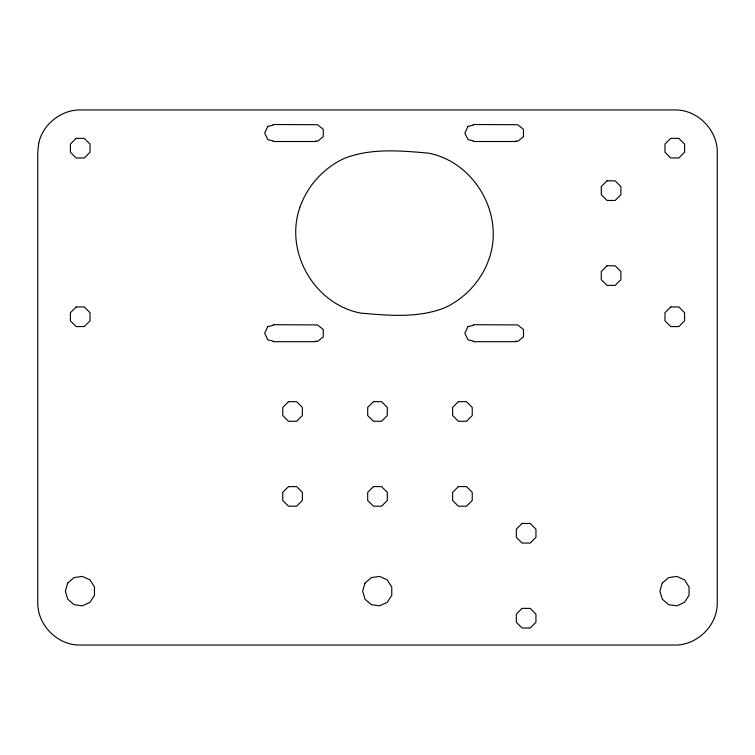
<?xml version="1.0" encoding="UTF-8"?>
<svg xmlns="http://www.w3.org/2000/svg" width="755" height="755" viewBox="0 0 755 755"><rect width="100%" height="100%" fill="white"/><g stroke="black" fill="none" stroke-linecap="round" stroke-linejoin="round"><path stroke-width="1.13" d="M38.675 143.582L37.75 152.416L37.75 602.584C37.335 624.8 57.408 645.544 80.219 645.053L674.781 645.053C696.997 645.468 717.741 625.395 717.25 602.584L717.25 152.416C717.665 130.2 697.592 109.456 674.781 109.947L80.219 109.947C61.193 109.768 42.478 124.367 38.675 143.582M299.744 207.842C284.456 252.17 314.467 304.152 360.503 313.07C388.447 315.543 418.053 318.299 444.723 307.795C465.552 298.149 481.822 280.086 489.231 258.37C504.519 214.043 474.508 162.061 428.472 153.142C400.527 150.67 370.922 147.914 344.252 158.418C323.423 168.063 307.153 186.126 299.744 207.842M67.714 583.077L65.355 591.118L67.714 599.159L74.047 604.642L82.333 605.831L89.949 602.348L94.479 595.308L94.479 586.928L89.949 579.887L82.333 576.405L74.047 577.594L67.714 583.077M364.995 583.077L362.636 591.118L364.995 599.159L371.328 604.642L379.614 605.831L387.23 602.348L391.76 595.308L391.76 586.928L387.23 579.887L379.614 576.405L371.328 577.594L364.995 583.077M662.277 583.077L659.917 591.118L662.277 599.159L668.609 604.642L676.895 605.831L684.511 602.348L689.041 595.308L689.041 586.928L684.511 579.887L676.895 576.405L668.609 577.594L662.277 583.077M267.855 126.368L264.665 133.012L267.855 139.647L273.159 140.855L273.159 141.506L315.628 141.506L315.628 140.855L317.515 141.289L323.272 136.693L323.272 129.322L317.515 124.726L273.159 124.518L273.159 125.16L267.855 126.368M267.855 326.566L264.665 333.2L267.855 339.844L273.15 341.052L273.15 341.694L315.628 341.694L315.628 341.052L317.515 341.486L323.272 336.89L323.272 329.52L317.515 324.924L273.15 324.707L273.15 325.358L267.855 326.566M468.053 126.368L464.853 133.012L468.053 139.647L473.347 140.855L473.347 141.506L515.825 141.506L515.825 140.855L517.713 141.289L523.47 136.693L523.47 129.322L517.713 124.726L473.347 124.518L473.347 125.16L468.053 126.368M468.053 326.566L464.853 333.2L468.053 339.844L473.347 341.052L473.347 341.694L515.825 341.694L515.825 341.052L517.713 341.486L523.47 336.89L523.47 329.52L517.713 324.924L473.347 324.707L473.347 325.358L468.053 326.566M76.151 138.363L70.413 144.101L70.413 152.236L76.151 157.974L84.286 157.974L90.024 152.236L90.024 144.101L84.286 138.363L76.151 138.363M76.151 306.964L70.413 312.702L70.413 320.837L76.151 326.575L84.286 326.575L90.024 320.837L90.024 312.702L84.286 306.964L76.151 306.964M288.495 401.669L282.757 407.407L282.757 415.543L288.495 421.281L296.63 421.281L302.368 415.543L302.368 407.407L296.63 401.669L288.495 401.669M288.495 486.607L282.757 492.345L282.757 500.48L288.495 506.218L296.63 506.218L302.368 500.48L302.368 492.345L296.63 486.607L288.495 486.607M373.432 401.669L367.694 407.407L367.694 415.543L373.432 421.281L381.568 421.281L387.306 415.543L387.306 407.407L381.568 401.669L373.432 401.669M607.011 180.832L601.273 186.57L601.273 194.705L607.011 200.443L615.146 200.443L620.884 194.705L620.884 186.57L615.146 180.832L607.011 180.832M670.714 138.363L664.976 144.101L664.976 152.236L670.714 157.974L678.849 157.974L684.587 152.236L684.587 144.101L678.849 138.363L670.714 138.363M373.432 486.607L367.694 492.345L367.694 500.48L373.432 506.218L381.568 506.218L387.306 500.48L387.306 492.345L381.568 486.607L373.432 486.607M458.37 401.669L452.632 407.407L452.632 415.543L458.37 421.281L466.505 421.281L472.243 415.543L472.243 407.407L466.505 401.669L458.37 401.669M607.011 265.769L601.273 271.507L601.273 279.643L607.011 285.381L615.146 285.381L620.884 279.643L620.884 271.507L615.146 265.769L607.011 265.769M458.37 486.607L452.632 492.345L452.632 500.48L458.37 506.218L466.505 506.218L472.243 500.48L472.243 492.345L466.505 486.607L458.37 486.607M670.714 306.964L664.976 312.702L664.976 320.837L670.714 326.575L678.849 326.575L684.587 320.837L684.587 312.702L678.849 306.964L670.714 306.964M522.073 523.442L516.335 529.189L516.335 537.315L522.073 543.062L530.208 543.062L535.946 537.315L535.946 529.189L530.208 523.442L522.073 523.442M522.073 608.379L516.335 614.126L516.335 622.252L522.073 628L530.208 628L535.946 622.252L535.946 614.126L530.208 608.379L522.073 608.379"/></g></svg>
